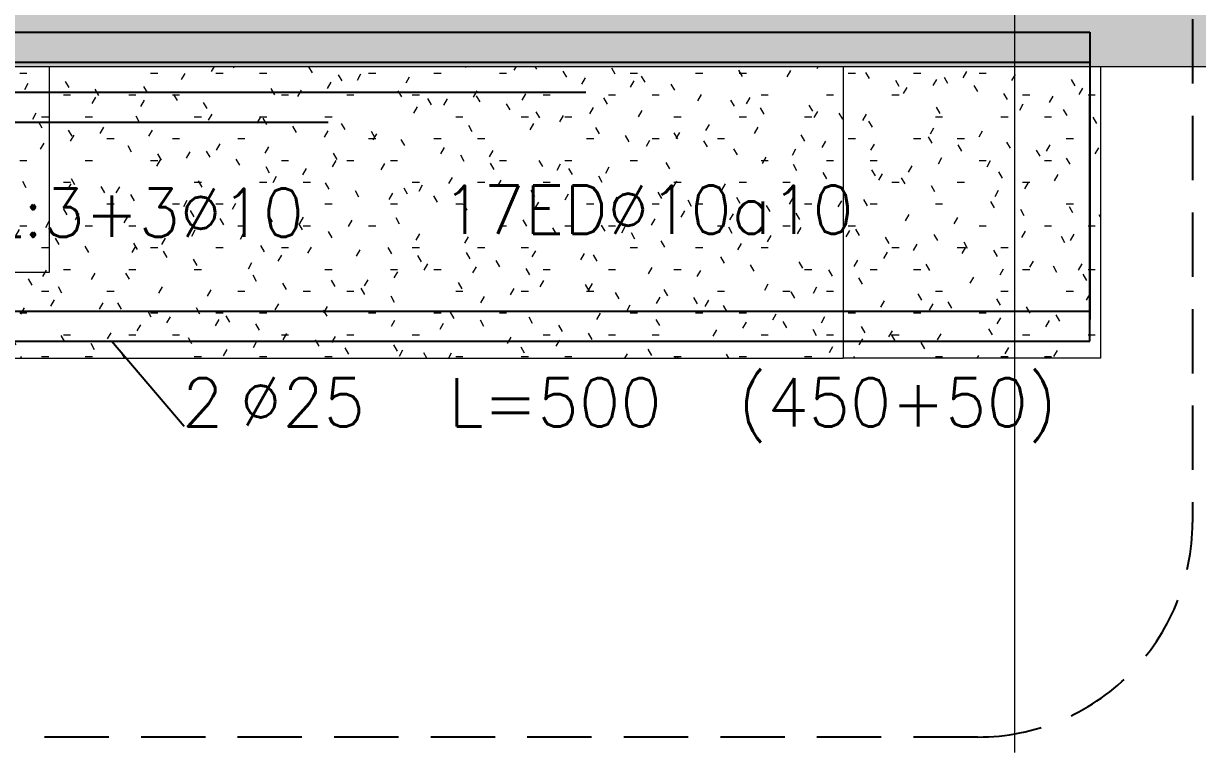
# Model space of a CAD drawing. Extents: x -58 to 5689, y 66 to 4123.
# Drawn here: x 5155.9 to 5429.4, y 2847.4 to 3017.2 of the extents above; entities that cross this region are included whole.
import ezdxf
from ezdxf.enums import TextEntityAlignment as Align
from ezdxf.xclip import XClip

# ---------------------------------------------------------------- set-up
doc = ezdxf.new("R2010")
doc.units = 0
doc.header["$LTSCALE"] = 30
doc.header["$MEASUREMENT"] = 0
doc.header["$XCLIPFRAME"] = 0
doc.linetypes.add("EJE3-3'$0$DASHED", pattern=[0.75, 0.5, -0.25])
doc.linetypes.add("EJE3-3'$0$RLE-PROYECCION", pattern=[0.71438, 0.47625, -0.23813])
doc.layers.get('0').update_dxf_attribs({"linetype": 'CONTINUOUS'})
for name, color, linetype in [("EJE3-3'$0$CORTES", 5, 'CONTINUOUS'), ("EJE3-3'$0$RLA-CONTORNOS", 3, 'CONTINUOUS'), ("EJE3-3'$0$RLA-FE", 7, 'CONTINUOUS'), ("EJE3-3'$0$RLA-TEXTOS-FE", 9, 'CONTINUOUS')]:
    doc.layers.add(name, color=color, linetype=linetype)
doc.layers.add("EJE3-3'$0$RLA-ACHURADO", color=30, linetype="EJE3-3'$0$RLE-PROYECCION", lineweight=15, transparency=0.7)
doc.layers.add("EJE3-3'$0$RLA-CONTORNO", color=30, linetype='CONTINUOUS', lineweight=15)
doc.layers.add("EJE3-3'$0$RLA-EJES", color=1, linetype='CONTINUOUS', lineweight=9)
doc.styles.add("EJE3-3'$0$RomanS", font='romans.shx', dxfattribs={"height": 11.25})
pattern_1 = [(0, (-1824.926, -1302.188), (20.32, 5.08), [1.676, -13.564, 1.676, -13.564, -81.28]), (0, (-1824.926, -1302.188), (20.32, 5.08), [-30.48, 1.676, -28.804, 1.676, -13.564, -35.56]), (0, (-1824.926, -1302.188), (20.32, 5.08), [-76.2, 1.676, -8.484, 1.676, -23.724]), (120, (-1817.306, -1299.648), (-14.559409, 15.057636), [1.676, -13.564, 1.676, -13.564, -81.28]), (120, (-1817.306, -1299.648), (-14.559409, 15.057636), [-30.48, 1.676, -28.804, 1.676, -13.564, -35.56]), (120, (-1817.306, -1299.648), (-14.559409, 15.057636), [-76.2, 1.676, -8.484, 1.676, -23.724]), (240, (-1814.766, -1289.488), (-5.760591, -20.137636), [1.676, -13.564, 1.676, -13.564, -81.28]), (240, (-1814.766, -1289.488), (-5.760591, -20.137636), [-30.48, 1.676, -28.804, 1.676, -13.564, -35.56]), (240, (-1814.766, -1289.488), (-5.760591, -20.137636), [-76.2, 1.676, -8.484, 1.676, -23.724])]

# ---------------------------------------------------------------- blocks, each defined once
blk = doc.blocks.new('*U119')
at = {"layer": "EJE3-3'$0$RLA-FE"}
for p, q in [((0, 0), (768.21, 0)), ((768.21, 0), (818.21, 0)), ((818.21, 0), (850, 0)), ((850, 0), (850, -50))]:
    blk.add_line(p, q, dxfattribs=at)
at = {"layer": "EJE3-3'$0$RLA-FE", "color": 3, "style": "EJE3-3'$0$RomanS"}
for tag, p, flags in [('TEXTO_FE2', (446.5, 43), 8), ('PHI', (440.95, 24.01), 14), ('DIAM', (450.81, 23.8), 12), ('MINUS', (472.83, 23.8), 13), ('MARK', (486.22, 23.8), 13), ('TEXTO_FE1', (489.52, 23.8), 8), ('TIPO', (423.8, -75.78), 13), ('NVECES', (409.93, -94.72), 13), ('NUMFE', (413.86, -114.48), 13), ('CAPA', (422.06, -133.6), 13), ('DESPLAZA', (278.34, -151.59), 13), ('ESPACIO', (284.39, -169.95), 13), ('CANT', (298.23, -188.75), 13)]:
    blk.add_attdef(tag, p, '', height=11.25, dxfattribs=dict(at, flags=flags))
at = {"layer": "EJE3-3'$0$RLA-FE", "color": 3, "style": "EJE3-3'$0$RomanS", "flags": 8}
for tag, p in [('F=', (422.65, 23.8)), ('NUM', (437.06, 23.8))]:
    blk.add_attdef(tag, text='', height=11.25, dxfattribs=at).set_placement(p, align=Align.RIGHT)
blk = doc.blocks.new('*U134')
at = {"layer": "EJE3-3'$0$RLA-FE"}
for p, q in [((450, 0), (450, 50)), ((0, 0), (368.21, 0)), ((368.21, 0), (418.21, 0)), ((418.21, 0), (450, 0))]:
    blk.add_line(p, q, dxfattribs=at)
at = {"layer": "EJE3-3'$0$RLA-FE", "color": 3, "style": "EJE3-3'$0$RomanS", "flags": 8}
for tag, p in [('F=', (233.66, -19.89)), ('NUM', (248.07, -19.89))]:
    blk.add_attdef(tag, text='', height=11.25, dxfattribs=at).set_placement(p, align=Align.RIGHT)
at = {"layer": "EJE3-3'$0$RLA-FE", "color": 3, "style": "EJE3-3'$0$RomanS"}
for tag, p, flags in [('PHI', (251.96, -19.68), 12), ('DIAM', (261.82, -19.89), 12), ('MINUS', (283.84, -19.89), 13), ('MARK', (297.23, -19.89), 13), ('TEXTO_FE1', (300.53, -19.89), 8), ('TEXTO_FE2', (368.05, -19.88), 8), ('TIPO', (223.8, -57.92), 13), ('NVECES', (209.93, -76.86), 13), ('NUMFE', (213.86, -96.62), 13), ('CAPA', (222.06, -115.74), 13), ('DESPLAZA', (277.18, -134.17), 13), ('ESPACIO', (283.22, -152.53), 13), ('CANT', (297.06, -171.33), 13)]:
    blk.add_attdef(tag, p, '', height=11.25, dxfattribs=dict(at, flags=flags))
blk = doc.blocks.new('*U129')
at = {"layer": "EJE3-3'$0$RLA-FE"}
for p, q in [((1000, 0), (1000, 50)), ((0, 0), (918.21, 0)), ((918.21, 0), (968.21, 0)), ((968.21, 0), (1000, 0))]:
    blk.add_line(p, q, dxfattribs=at)
at = {"layer": "EJE3-3'$0$RLA-FE", "color": 3, "style": "EJE3-3'$0$RomanS"}
for tag, p, flags in [('TEXTO_FE2', (253.21, -32.3), 8), ('PHI', (261.19, -47.68), 12), ('DIAM', (271.04, -47.89), 12), ('MINUS', (293.06, -47.89), 13), ('MARK', (306.45, -47.89), 13), ('TEXTO_FE1', (309.76, -47.89), 8), ('TIPO', (498.8, -57.92), 13), ('NVECES', (484.93, -76.86), 13), ('NUMFE', (488.86, -96.62), 13), ('CAPA', (497.06, -115.74), 13), ('DESPLAZA', (277.18, -134.17), 13), ('ESPACIO', (283.22, -152.53), 13), ('CANT', (297.06, -171.33), 13)]:
    blk.add_attdef(tag, p, '', height=11.25, dxfattribs=dict(at, flags=flags))
at = {"layer": "EJE3-3'$0$RLA-FE", "color": 3, "style": "EJE3-3'$0$RomanS", "flags": 8}
for tag, p in [('F=', (242.88, -47.89)), ('NUM', (257.29, -47.89))]:
    blk.add_attdef(tag, text='', height=11.25, dxfattribs=at).set_placement(p, align=Align.RIGHT)
blk = doc.blocks.new('*U374')
at = {"layer": "EJE3-3'$0$RLA-FE"}
for p, q in [((0, 0), (1118.21, 0)), ((1118.21, 0), (1168.21, 0)), ((1168.21, 0), (1200, 0)), ((1200, 0), (1200, 0))]:
    blk.add_line(p, q, dxfattribs=at)
at = {"layer": "EJE3-3'$0$RLA-FE", "color": 3, "style": "EJE3-3'$0$RomanS", "flags": 8}
for tag, p in [('F=', (476.99, 78.13)), ('NUM', (491.4, 78.13))]:
    blk.add_attdef(tag, text='', height=11.25, dxfattribs=at).set_placement(p, align=Align.RIGHT)
at = {"layer": "EJE3-3'$0$RLA-FE", "color": 3, "style": "EJE3-3'$0$RomanS"}
for tag, p, flags in [('PHI', (495.29, 78.34), 14), ('DIAM', (505.15, 78.13), 12), ('MINUS', (527.17, 78.13), 13), ('MARK', (540.56, 78.13), 13), ('TEXTO_FE1', (543.86, 78.13), 8), ('TEXTO_FE2', (611.38, 78.15), 8), ('TIPO', (598.8, -75.78), 13), ('NVECES', (584.93, -94.72), 13), ('NUMFE', (588.86, -114.48), 13), ('CAPA', (597.06, -133.6), 13), ('DESPLAZA', (278.34, -151.59), 13), ('ESPACIO', (284.39, -169.95), 13), ('CANT', (298.23, -188.75), 13)]:
    blk.add_attdef(tag, p, '', height=11.25, dxfattribs=dict(at, flags=flags))
blk = doc.blocks.new('*U378')
at = {"layer": "EJE3-3'$0$RLA-FE"}
for p, q in [((0, 0), (848.21, 0)), ((848.21, 0), (898.21, 0)), ((898.21, 0), (930, 0)), ((930, 0), (930, -60))]:
    blk.add_line(p, q, dxfattribs=at)
at = {"layer": "EJE3-3'$0$RLA-FE", "color": 3, "style": "EJE3-3'$0$RomanS", "flags": 8}
for tag, p in [('F=', (373.44, 67.43)), ('NUM', (387.85, 67.43))]:
    blk.add_attdef(tag, text='', height=11.25, dxfattribs=at).set_placement(p, align=Align.RIGHT)
at = {"layer": "EJE3-3'$0$RLA-FE", "color": 3, "style": "EJE3-3'$0$RomanS"}
for tag, p, flags in [('PHI', (391.74, 67.65), 14), ('DIAM', (401.6, 67.43), 12), ('MINUS', (423.62, 67.43), 13), ('MARK', (437.01, 67.43), 13), ('TEXTO_FE1', (440.31, 67.43), 8), ('TEXTO_FE2', (507.83, 67.45), 8), ('TIPO', (463.8, -75.78), 13), ('NVECES', (449.93, -94.72), 13), ('NUMFE', (453.86, -114.48), 13), ('CAPA', (462.06, -133.6), 13), ('DESPLAZA', (278.34, -151.59), 13), ('ESPACIO', (284.39, -169.95), 13), ('CANT', (298.23, -188.75), 13)]:
    blk.add_attdef(tag, p, '', height=11.25, dxfattribs=dict(at, flags=flags))
blk = doc.blocks.new('*U380')
at = {"layer": "EJE3-3'$0$RLA-FE"}
for p, q in [((668.21, 0), (718.21, 0)), ((718.21, 0), (750, 0)), ((750, 0), (750, 0))]:
    blk.add_line(p, q, dxfattribs=at)
at = {"layer": "EJE3-3'$0$RLA-FE", "color": 3, "style": "EJE3-3'$0$RomanS", "flags": 8}
for tag, p in [('F=', (312.82, 103.1)), ('NUM', (327.23, 103.1))]:
    blk.add_attdef(tag, text='', height=11.25, dxfattribs=at).set_placement(p, align=Align.RIGHT)
at = {"layer": "EJE3-3'$0$RLA-FE", "color": 3, "style": "EJE3-3'$0$RomanS"}
for tag, p, flags in [('PHI', (331.13, 103.32), 14), ('DIAM', (340.98, 103.1), 12), ('MINUS', (363, 103.1), 13), ('MARK', (376.39, 103.1), 13), ('TEXTO_FE1', (379.69, 103.1), 8), ('TEXTO_FE2', (447.22, 103.12), 8), ('TIPO', (373.8, -75.78), 13), ('NVECES', (359.93, -94.72), 13), ('NUMFE', (363.86, -114.48), 13), ('CAPA', (372.06, -133.6), 13), ('DESPLAZA', (278.34, -151.59), 13), ('ESPACIO', (284.39, -169.95), 13), ('CANT', (298.23, -188.75), 13)]:
    blk.add_attdef(tag, p, '', height=11.25, dxfattribs=dict(at, flags=flags))
blk = doc.blocks.new("EJE3-3'")
at = {"layer": "EJE3-3'$0$RLA-ACHURADO"}
h = blk.add_hatch(dxfattribs=at)
h.set_pattern_fill('SAND - DENSE', color=256, style=0, pattern_type=2)
h.set_pattern_definition([(0, (-1824.927, -1302.188), (20.32, 5.08), [1.676, -13.564, 1.676, -13.564, -81.28]), (0, (-1824.927, -1302.188), (20.32, 5.08), [-30.48, 1.676, -28.804, 1.676, -13.564, -35.56]), (0, (-1824.927, -1302.188), (20.32, 5.08), [-76.2, 1.676, -8.484, 1.676, -23.724]), (120, (-1817.307, -1299.648), (-14.559409, 15.057636), [1.676, -13.564, 1.676, -13.564, -81.28]), (120, (-1817.307, -1299.648), (-14.559409, 15.057636), [-30.48, 1.676, -28.804, 1.676, -13.564, -35.56]), (120, (-1817.307, -1299.648), (-14.559409, 15.057636), [-76.2, 1.676, -8.484, 1.676, -23.724]), (240, (-1814.767, -1289.488), (-5.760591, -20.137636), [1.676, -13.564, 1.676, -13.564, -81.28]), (240, (-1814.767, -1289.488), (-5.760591, -20.137636), [-30.48, 1.676, -28.804, 1.676, -13.564, -35.56]), (240, (-1814.767, -1289.488), (-5.760591, -20.137636), [-76.2, 1.676, -8.484, 1.676, -23.724])])
h.paths.add_polyline_path([(2720.48, 775), (2720.48, 787), (2070.48, 787), (2070.48, 775), (2607.42, 775)], flags=0)
h = blk.add_hatch(dxfattribs=at)
h.set_pattern_fill('SAND - DENSE', color=256, style=0, pattern_type=2)
h.set_pattern_definition(pattern_1)
h.paths.add_polyline_path([(2565.48, 707), (2565.48, 775), (2140.48, 775), (2140.48, 707), (2432.28, 707)], flags=0)
h = blk.add_hatch(dxfattribs=at)
h.set_pattern_fill('SAND - DENSE', color=256, style=0, pattern_type=2)
h.set_pattern_definition(pattern_1)
h.paths.add_polyline_path([(2607.42, 707), (2625.48, 707), (2625.48, 775), (2565.48, 775), (2565.48, 707)], flags=0)
at = {"layer": "EJE3-3'$0$CORTES", "color": 1, "linetype": "EJE3-3'$0$DASHED"}
blk.add_lwpolyline([(2096.69, 1330.98), (2596.87, 1330.98, -0.414214), (2646.87, 1280.98), (2646.87, 668.76, -0.414214), (2596.87, 618.76), (2096.69, 618.76, -0.414214), (2046.69, 668.76), (2046.69, 1280.98, -0.414214)], format="xyb", close=True, dxfattribs=at)
at = {"layer": "EJE3-3'$0$RLA-CONTORNO"}
for p, q in [((2070.48, 775), (2720.48, 775)), ((2380.48, 775), (2380.48, 727)), ((2565.48, 775), (2565.48, 707)), ((2625.48, 775), (2625.48, 707)), ((2380.48, 727), (2340.48, 727)), ((2140.48, 707), (2565.48, 707)), ((2625.48, 707), (2565.48, 707))]:
    blk.add_line(p, q, dxfattribs=at)
at = {"layer": "EJE3-3'$0$RLA-CONTORNOS", "color": 2}
blk.add_line((2411.94, 691.11), (2395, 711), dxfattribs=at)
at = {"layer": "EJE3-3'$0$RLA-EJES"}
blk.add_line((2605.48, 615.16), (2605.48, 1463), dxfattribs=at)
at = {"layer": "EJE3-3'$0$RLA-FE"}
for name, p in [('*U380', (1695.48, 762)), ('*U374', (1305.48, 769)), ('*U378', (1692.98, 776)), ('*U119', (1772.98, 783)), ('*U129', (1622.98, 718))]:
    blk.add_blockref(name, p, dxfattribs=at)
ref = blk.add_blockref('*U134', (2172.98, 711), dxfattribs=at)
ref.add_attrib('DIAM', '25', (2434.8, 691.11), dxfattribs={"color": 3, "height": 11.25, "style": "EJE3-3'$0$RomanS"})
ref.add_attrib('NUM', '2', dxfattribs={"color": 3, "height": 11.25, "style": "EJE3-3'$0$RomanS"}).set_placement((2421.05, 691.11), align=Align.RIGHT)
ref.add_attrib('TEXTO_FE1', 'L=500', (2473.51, 691.11), dxfattribs={"color": 3, "height": 11.25, "style": "EJE3-3'$0$RomanS"})
ref.add_attrib('TEXTO_FE2', '(450+50)', (2541.03, 691.12), dxfattribs={"color": 3, "height": 11.25, "style": "EJE3-3'$0$RomanS"})
ref.add_attrib('PHI', '%%C', (2424.94, 691.32), dxfattribs={"color": 3, "height": 11.25, "style": "EJE3-3'$0$RomanS"})
at = {"layer": "EJE3-3'$0$RLA-TEXTOS-FE", "color": 9, "style": "EJE3-3'$0$RomanS"}
for s, p in [('17ED%%C10a10', (2519.98, 736)), ('L:3+3%%C10', (2403, 735.27))]:
    blk.add_text(s, height=11.25, dxfattribs=at).set_placement(p, align=Align.CENTER)

msp = doc.modelspace()

# ---------------------------------------------------------------- block references
ref = msp.add_blockref("EJE3-3'", (2781.39, 2232.23))
XClip(ref).set_block_clipping_path([(-2788.1086663077, -1277.6573373718), (2905.5071213075, 1601.8318238069)])

doc.saveas('drawing.dxf')
